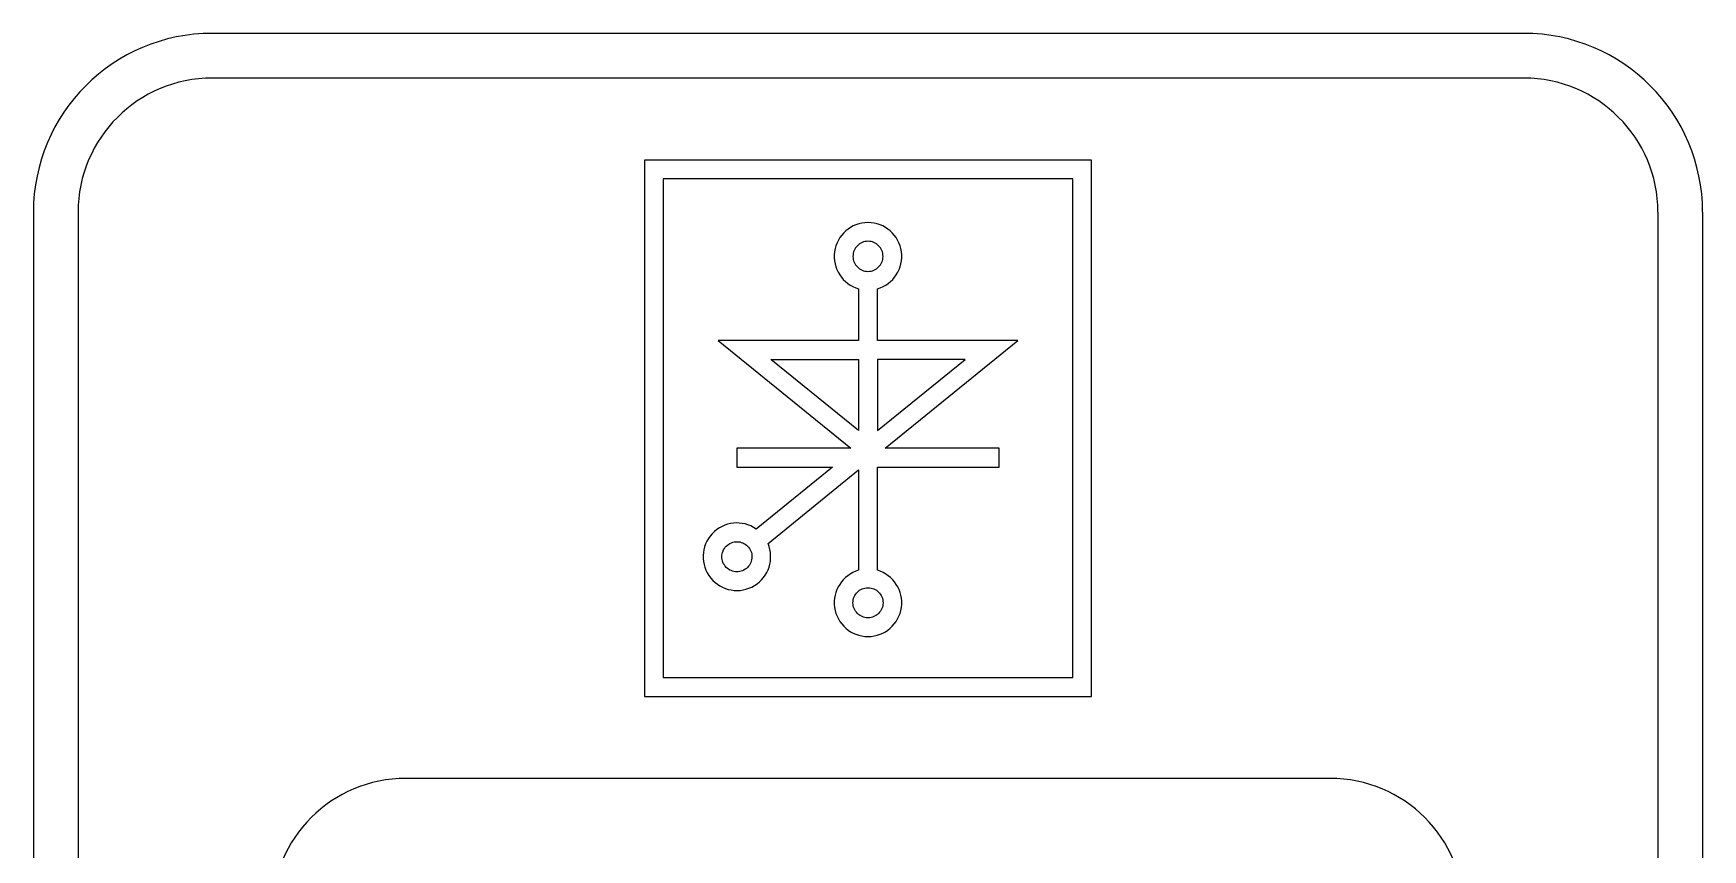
# Model space of a CAD drawing. Header units: millimetres. Extents: x 509 to 2635, y 363 to 1089.
# Drawn here: x 1903.2 to 1976, y 735.4 to 771 of the extents above; entities that cross this region are included whole.
import ezdxf

# ---------------------------------------------------------------- set-up
doc = ezdxf.new("R2010")
doc.units = ezdxf.units.MM

msp = doc.modelspace()

# ---------------------------------------------------------------- linework, layer by layer
at = {"ltscale": 10}
for p, q in [((1968.248, 771.011), (1911.049, 771.011)), ((1968.248, 769.061), (1911.049, 769.061)), ((1959.798, 738.511), (1919.499, 738.511))]:
    msp.add_line(p, q, dxfattribs=at)
for p, q in [((1903.249, 763.211), (1903.249, 635.811)), ((1905.199, 763.211), (1905.199, 635.811)), ((1974.098, 763.211), (1974.098, 635.811)), ((1976.048, 763.211), (1976.048, 635.811))]:
    msp.add_line(p, q)
for points in [[(1929.895, 765.485), (1929.895, 742.087), (1949.401, 742.087), (1949.401, 765.485), (1929.895, 765.485)], [(1930.712, 764.668), (1930.712, 742.903), (1948.584, 742.903), (1948.584, 764.668), (1930.712, 764.668)], [(1940.304, 761.283), (1940.3, 761.35), (1940.29, 761.415), (1940.274, 761.478), (1940.252, 761.539), (1940.225, 761.596), (1940.192, 761.65), (1940.154, 761.7), (1940.112, 761.747), (1940.065, 761.789), (1940.015, 761.827), (1939.961, 761.86), (1939.903, 761.887), (1939.843, 761.91), (1939.78, 761.926), (1939.715, 761.936), (1939.648, 761.939), (1939.581, 761.936), (1939.516, 761.926), (1939.453, 761.91), (1939.393, 761.887), (1939.335, 761.86), (1939.281, 761.827), (1939.231, 761.789), (1939.184, 761.747), (1939.142, 761.7), (1939.104, 761.65), (1939.071, 761.596), (1939.044, 761.539), (1939.022, 761.478), (1939.006, 761.415), (1938.996, 761.35), (1938.992, 761.283), (1938.996, 761.216), (1939.006, 761.151), (1939.022, 761.088), (1939.044, 761.028), (1939.071, 760.971), (1939.104, 760.917), (1939.142, 760.866), (1939.184, 760.82), (1939.231, 760.777), (1939.281, 760.739), (1939.335, 760.707), (1939.393, 760.679), (1939.453, 760.657), (1939.516, 760.641), (1939.581, 760.631), (1939.648, 760.627), (1939.715, 760.631), (1939.78, 760.641), (1939.843, 760.657), (1939.903, 760.679), (1939.961, 760.707), (1940.015, 760.739), (1940.065, 760.777), (1940.112, 760.82), (1940.154, 760.866), (1940.192, 760.917), (1940.225, 760.971), (1940.252, 761.028), (1940.274, 761.088), (1940.29, 761.151), (1940.3, 761.216), (1940.304, 761.283)], [(1940.056, 756.79), (1940.056, 753.682), (1943.882, 756.79), (1940.056, 756.79)], [(1934.345, 747.67), (1934.291, 747.63), (1934.234, 747.597), (1934.175, 747.57), (1934.114, 747.549), (1934.052, 747.534), (1933.989, 747.526), (1933.927, 747.523), (1933.864, 747.527), (1933.801, 747.536), (1933.74, 747.551), (1933.681, 747.573), (1933.623, 747.6), (1933.568, 747.633), (1933.516, 747.671), (1933.467, 747.715), (1933.422, 747.765), (1933.383, 747.819), (1933.349, 747.876), (1933.322, 747.935), (1933.301, 747.996), (1933.287, 748.058), (1933.278, 748.121), (1933.275, 748.183), (1933.279, 748.246), (1933.288, 748.309), (1933.304, 748.37), (1933.325, 748.429), (1933.352, 748.487), (1933.385, 748.542), (1933.423, 748.594), (1933.468, 748.643), (1933.518, 748.688), (1933.572, 748.727), (1933.629, 748.761), (1933.688, 748.788), (1933.748, 748.809), (1933.81, 748.823), (1933.873, 748.832), (1933.936, 748.835), (1933.999, 748.831), (1934.061, 748.822), (1934.122, 748.806), (1934.182, 748.785), (1934.239, 748.758), (1934.294, 748.725), (1934.346, 748.687), (1934.395, 748.642), (1934.44, 748.592), (1934.48, 748.538), (1934.513, 748.481), (1934.54, 748.422), (1934.561, 748.362), (1934.576, 748.3), (1934.584, 748.237), (1934.587, 748.174), (1934.583, 748.111), (1934.574, 748.049), (1934.559, 747.988), (1934.537, 747.928), (1934.51, 747.871), (1934.477, 747.816), (1934.439, 747.764), (1934.395, 747.715), (1934.345, 747.67)], [(1940.304, 746.171), (1940.3, 746.104), (1940.29, 746.039), (1940.274, 745.976), (1940.252, 745.916), (1940.225, 745.858), (1940.192, 745.804), (1940.154, 745.754), (1940.112, 745.707), (1940.065, 745.665), (1940.015, 745.627), (1939.961, 745.594), (1939.903, 745.567), (1939.843, 745.545), (1939.78, 745.528), (1939.715, 745.519), (1939.648, 745.515), (1939.581, 745.519), (1939.516, 745.528), (1939.453, 745.545), (1939.393, 745.567), (1939.335, 745.594), (1939.281, 745.627), (1939.231, 745.665), (1939.184, 745.707), (1939.142, 745.754), (1939.104, 745.804), (1939.071, 745.858), (1939.044, 745.916), (1939.022, 745.976), (1939.006, 746.039), (1938.996, 746.104), (1938.992, 746.171), (1938.996, 746.238), (1939.006, 746.303), (1939.022, 746.366), (1939.044, 746.426), (1939.071, 746.484), (1939.104, 746.538), (1939.142, 746.588), (1939.184, 746.635), (1939.231, 746.677), (1939.281, 746.715), (1939.335, 746.748), (1939.393, 746.775), (1939.453, 746.797), (1939.516, 746.813), (1939.581, 746.823), (1939.648, 746.827), (1939.715, 746.823), (1939.78, 746.813), (1939.843, 746.797), (1939.903, 746.775), (1939.961, 746.748), (1940.015, 746.715), (1940.065, 746.677), (1940.112, 746.635), (1940.154, 746.588), (1940.192, 746.538), (1940.225, 746.484), (1940.252, 746.426), (1940.274, 746.366), (1940.29, 746.303), (1940.3, 746.238), (1940.304, 746.171)]]:
    msp.add_lwpolyline(points)
for points in [[(1939.24, 757.607), (1933.113, 757.607), (1938.894, 752.91), (1933.93, 752.91), (1933.93, 752.093), (1938.101, 752.093), (1934.772, 749.388), (1934.656, 749.461), (1934.537, 749.521), (1934.414, 749.571), (1934.289, 749.608), (1934.161, 749.634), (1934.033, 749.649), (1933.904, 749.652), (1933.775, 749.644), (1933.648, 749.625), (1933.523, 749.594), (1933.4, 749.553), (1933.281, 749.501), (1933.166, 749.438), (1933.056, 749.364), (1932.952, 749.279), (1932.855, 749.184), (1932.766, 749.08), (1932.689, 748.97), (1932.623, 748.855), (1932.567, 748.735), (1932.523, 748.612), (1932.491, 748.486), (1932.469, 748.359), (1932.459, 748.23), (1932.461, 748.1), (1932.473, 747.971), (1932.497, 747.843), (1932.532, 747.718), (1932.579, 747.595), (1932.637, 747.475), (1932.707, 747.36), (1932.788, 747.25), (1932.879, 747.148), (1932.978, 747.056), (1933.083, 746.975), (1933.193, 746.904), (1933.309, 746.844), (1933.429, 746.794), (1933.553, 746.755), (1933.68, 746.728), (1933.808, 746.711), (1933.937, 746.706), (1934.067, 746.712), (1934.197, 746.73), (1934.325, 746.76), (1934.451, 746.801), (1934.575, 746.854), (1934.695, 746.92), (1934.808, 746.995), (1934.912, 747.08), (1935.007, 747.172), (1935.092, 747.272), (1935.167, 747.378), (1935.233, 747.489), (1935.288, 747.606), (1935.333, 747.726), (1935.367, 747.85), (1935.391, 747.977), (1935.403, 748.106), (1935.403, 748.236), (1935.392, 748.367), (1935.369, 748.497), (1935.334, 748.626), (1935.287, 748.754), (1939.24, 751.966), (1939.24, 747.586), (1939.111, 747.542), (1938.988, 747.488), (1938.873, 747.423), (1938.764, 747.35), (1938.664, 747.267), (1938.571, 747.177), (1938.487, 747.079), (1938.413, 746.974), (1938.347, 746.863), (1938.292, 746.746), (1938.247, 746.625), (1938.212, 746.5), (1938.189, 746.371), (1938.177, 746.239), (1938.177, 746.105), (1938.189, 745.97), (1938.214, 745.835), (1938.251, 745.706), (1938.298, 745.582), (1938.356, 745.463), (1938.424, 745.352), (1938.501, 745.247), (1938.587, 745.15), (1938.68, 745.061), (1938.782, 744.98), (1938.89, 744.908), (1939.004, 744.846), (1939.124, 744.794), (1939.249, 744.753), (1939.378, 744.723), (1939.512, 744.705), (1939.648, 744.698), (1939.785, 744.705), (1939.918, 744.723), (1940.047, 744.753), (1940.172, 744.794), (1940.292, 744.846), (1940.406, 744.908), (1940.514, 744.98), (1940.616, 745.061), (1940.709, 745.15), (1940.795, 745.247), (1940.872, 745.352), (1940.94, 745.463), (1940.998, 745.582), (1941.045, 745.706), (1941.082, 745.835), (1941.107, 745.97), (1941.119, 746.105), (1941.119, 746.239), (1941.107, 746.371), (1941.084, 746.5), (1941.05, 746.625), (1941.004, 746.746), (1940.949, 746.863), (1940.883, 746.974), (1940.809, 747.079), (1940.725, 747.177), (1940.632, 747.267), (1940.532, 747.35), (1940.424, 747.423), (1940.308, 747.488), (1940.185, 747.542), (1940.056, 747.586), (1940.056, 752.093), (1945.366, 752.093), (1945.366, 752.91), (1940.402, 752.91), (1946.183, 757.607), (1940.056, 757.607), (1940.056, 759.868), (1940.185, 759.912), (1940.308, 759.966), (1940.424, 760.031), (1940.532, 760.105), (1940.632, 760.187), (1940.725, 760.278), (1940.809, 760.376), (1940.883, 760.48), (1940.949, 760.591), (1941.004, 760.708), (1941.05, 760.829), (1941.084, 760.954), (1941.107, 761.083), (1941.119, 761.215), (1941.119, 761.349), (1941.107, 761.485), (1941.082, 761.619), (1941.045, 761.749), (1940.998, 761.873), (1940.94, 761.991), (1940.872, 762.102), (1940.795, 762.207), (1940.709, 762.304), (1940.616, 762.394), (1940.514, 762.474), (1940.406, 762.546), (1940.292, 762.608), (1940.172, 762.66), (1940.047, 762.701), (1939.918, 762.731), (1939.785, 762.75), (1939.648, 762.756), (1939.512, 762.75), (1939.378, 762.731), (1939.249, 762.701), (1939.124, 762.66), (1939.004, 762.608), (1938.89, 762.546), (1938.782, 762.474), (1938.68, 762.394), (1938.587, 762.304), (1938.501, 762.207), (1938.424, 762.102), (1938.356, 761.991), (1938.298, 761.873), (1938.251, 761.749), (1938.214, 761.619), (1938.189, 761.485), (1938.177, 761.349), (1938.177, 761.215), (1938.189, 761.083), (1938.212, 760.954), (1938.247, 760.829), (1938.292, 760.708), (1938.347, 760.591), (1938.413, 760.48), (1938.487, 760.376), (1938.571, 760.278), (1938.664, 760.187), (1938.764, 760.105), (1938.873, 760.031), (1938.988, 759.966), (1939.111, 759.912), (1939.24, 759.868), (1939.24, 757.607)], [(1939.24, 756.79), (1939.24, 753.682), (1935.414, 756.79), (1939.24, 756.79)]]:
    msp.add_lwpolyline(points, close=True)
for centre, radius, start, end in [((1911.049, 763.211), 7.8, 90, 180), ((1968.248, 763.211), 7.8, 0, 90), ((1911.049, 763.211), 5.85, 90, 180), ((1968.248, 763.211), 5.85, 0, 90), ((1919.499, 732.661), 5.85, 90, 180), ((1959.798, 732.661), 5.85, 0, 90)]:
    msp.add_arc(centre, radius, start, end)

doc.saveas('drawing.dxf')
